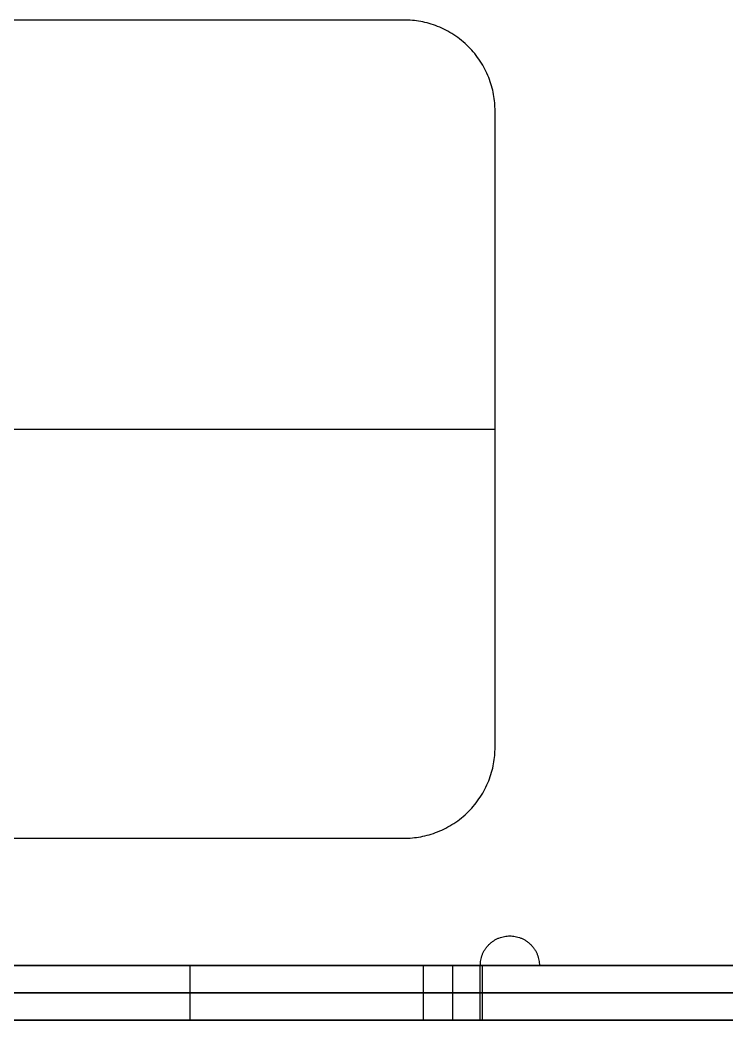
# Model space of a CAD drawing. Header units: millimetres. Extents: x -3003 to 2440, y -88 to 1748.
# Drawn here: x -2924.8 to -2847, y 630.9 to 740.9 of the extents above; entities that cross this region are included whole.
import ezdxf

# ---------------------------------------------------------------- set-up
doc = ezdxf.new("R2010")
doc.units = ezdxf.units.MM
doc.header["$MEASUREMENT"] = 0
doc.layers.add('ASSEMBLY', color=7, linetype='Continuous', true_color=0x000000)

msp = doc.modelspace()

# ---------------------------------------------------------------- linework, layer by layer
at = {"layer": 'ASSEMBLY'}
for p, q in [((-2982.55, 695.86), (-2872.55, 695.86)), ((-2982.55, 695.86, 6), (-2872.55, 695.86, 6)), ((-2552.55, 636.86, 321), (-3002.55, 636.86, 321)), ((-2552.55, 630.86, 321), (-3002.55, 630.86, 321))]:
    msp.add_line(p, q, dxfattribs=at)
for points in [[(-2882.55, 740.86), (-2927.55, 740.86), (-2972.55, 740.86)], [(-2882.55, 740.86, 6), (-2927.55, 740.86, 6), (-2972.55, 740.86, 6)], [(-2882.55, 740.86, 3), (-2927.55, 740.86, 3), (-2972.55, 740.86, 3)], [(-2882.55, 740.86), (-2882.55, 740.86, 3), (-2882.55, 740.86, 6)], [(-2875.48, 737.94), (-2875.48, 737.94, 3), (-2875.48, 737.94, 6)], [(-2872.55, 660.86), (-2872.55, 695.86), (-2872.55, 730.86)], [(-2872.55, 730.86), (-2872.55, 730.86, 3), (-2872.55, 730.86, 6)], [(-2872.55, 660.86, 6), (-2872.55, 695.86, 6), (-2872.55, 730.86, 6)], [(-2872.55, 660.86, 3), (-2872.55, 695.86, 3), (-2872.55, 730.86, 3)], [(-2872.55, 695.86), (-2872.55, 695.86, 3), (-2872.55, 695.86, 6)], [(-2872.55, 660.86), (-2872.55, 660.86, 3), (-2872.55, 660.86, 6)], [(-2875.48, 653.79), (-2875.48, 653.79, 3), (-2875.48, 653.79, 6)], [(-2972.55, 650.86), (-2927.55, 650.86), (-2882.55, 650.86)], [(-2972.55, 650.86, 6), (-2927.55, 650.86, 6), (-2882.55, 650.86, 6)], [(-2972.55, 650.86, 3), (-2927.55, 650.86, 3), (-2882.55, 650.86, 3)], [(-2882.55, 650.86), (-2882.55, 650.86, 3), (-2882.55, 650.86, 6)], [(-2870.93, 640.11, 6), (-2870.93, 640.11, 9), (-2870.93, 640.11, 12)], [(-2558.55, 636.86, 636), (-2777.55, 636.86, 636), (-2996.55, 636.86, 636)], [(-2931.76, 636.86, 12), (-2906.12, 636.86, 12), (-2880.48, 636.86, 12)], [(-2906.12, 636.86, 12), (-2906.12, 633.86, 12), (-2906.12, 630.86, 12)], [(-2880.48, 636.86, 12), (-2880.48, 633.86, 12), (-2880.48, 630.86, 12)], [(-2877.23, 636.86, 15.25), (-2877.23, 633.86, 15.25), (-2877.23, 630.86, 15.25)], [(-2874.18, 630.86, 6), (-2874.18, 633.86, 6), (-2874.18, 636.86, 6)], [(-2874.18, 636.86, 6), (-2874.18, 636.86, 9), (-2874.18, 636.86, 12)], [(-2874.18, 630.86, 12), (-2874.18, 633.86, 12), (-2874.18, 636.86, 12)], [(-2874.18, 630.86, 9), (-2874.18, 633.86, 9), (-2874.18, 636.86, 9)], [(-2873.98, 636.86, 12), (-2873.98, 633.86, 12), (-2873.98, 630.86, 12)], [(-2873.98, 636.86, 12), (-2873.98, 636.86, 9), (-2873.98, 636.86, 6)], [(-2873.98, 636.86, 6), (-2873.98, 633.86, 6), (-2873.98, 630.86, 6)], [(-2873.98, 636.86, 6), (-2841.84, 636.86, 6), (-2809.69, 636.86, 6)], [(-2873.98, 636.86, 9), (-2873.98, 633.86, 9), (-2873.98, 630.86, 9)], [(-2867.68, 636.86, 6), (-2867.68, 636.86, 9), (-2867.68, 636.86, 12)], [(-2867.68, 636.86, 6), (-2841.84, 636.86, 6), (-2815.99, 636.86, 6)], [(-2867.68, 636.86, 12), (-2841.84, 636.86, 12), (-2815.99, 636.86, 12)], [(-2867.68, 636.86, 9), (-2841.84, 636.86, 9), (-2815.99, 636.86, 9)], [(-2558.55, 633.86, 636), (-2777.55, 633.86, 636), (-2996.55, 633.86, 636)], [(-2931.76, 633.86, 12), (-2906.12, 633.86, 12), (-2880.48, 633.86, 12)], [(-2874.18, 633.86, 6), (-2874.18, 633.86, 9), (-2874.18, 633.86, 12)], [(-2873.98, 633.86, 12), (-2873.98, 633.86, 9), (-2873.98, 633.86, 6)], [(-2873.98, 633.86, 6), (-2841.84, 633.86, 6), (-2809.69, 633.86, 6)], [(-2558.55, 630.86, 636), (-2777.55, 630.86, 636), (-2996.55, 630.86, 636)], [(-2938.06, 630.86, 6), (-2906.12, 630.86, 6), (-2874.18, 630.86, 6)], [(-2938.06, 630.86, 12), (-2906.12, 630.86, 12), (-2874.18, 630.86, 12)], [(-2938.06, 630.86, 9), (-2906.12, 630.86, 9), (-2874.18, 630.86, 9)], [(-2931.76, 630.86, 12), (-2906.12, 630.86, 12), (-2880.48, 630.86, 12)], [(-2906.12, 630.86, 6), (-2906.12, 630.86, 9), (-2906.12, 630.86, 12)], [(-2874.18, 630.86, 6), (-2874.18, 630.86, 9), (-2874.18, 630.86, 12)], [(-2873.98, 630.86, 12), (-2873.98, 630.86, 9), (-2873.98, 630.86, 6)], [(-2873.98, 630.86, 6), (-2841.84, 630.86, 6), (-2809.69, 630.86, 6)]]:
    msp.add_open_spline(points, degree=2, dxfattribs=at)
for points in [[(-2872.55, 730.86), (-2872.55, 740.86), (-2882.55, 740.86)], [(-2872.55, 730.86, 6), (-2872.55, 740.86, 6), (-2882.55, 740.86, 6)], [(-2872.55, 730.86, 3), (-2872.55, 740.86, 3), (-2882.55, 740.86, 3)], [(-2882.55, 650.86), (-2872.55, 650.86), (-2872.55, 660.86)], [(-2882.55, 650.86, 6), (-2872.55, 650.86, 6), (-2872.55, 660.86, 6)], [(-2882.55, 650.86, 3), (-2872.55, 650.86, 3), (-2872.55, 660.86, 3)]]:
    msp.add_rational_spline(points, [1, 0.707106781187, 1], degree=2, dxfattribs=at)
for points, knots in [([(-2874.18, 636.86, 6), (-2874.18, 640.11, 6), (-2870.93, 640.11, 6), (-2867.68, 640.11, 6), (-2867.68, 636.86, 6)], [-91.03835, -91.03835, -91.03835, -85.933262, -85.933262, -80.828174, -80.828174, -80.828174]), ([(-2874.18, 636.86, 12), (-2874.18, 640.11, 12), (-2870.93, 640.11, 12), (-2867.68, 640.11, 12), (-2867.68, 636.86, 12)], [-91.03835, -91.03835, -91.03835, -85.933262, -85.933262, -80.828174, -80.828174, -80.828174]), ([(-2874.18, 636.86, 9), (-2874.18, 640.11, 9), (-2870.93, 640.11, 9), (-2867.68, 640.11, 9), (-2867.68, 636.86, 9)], [-91.03835, -91.03835, -91.03835, -85.933262, -85.933262, -80.828174, -80.828174, -80.828174]), ([(-2880.48, 636.86, 12), (-2880.48, 636.86, 15.25), (-2877.23, 636.86, 15.25), (-2873.98, 636.86, 15.25), (-2873.98, 636.86, 12)], [-178.033181, -178.033181, -178.033181, -172.928093, -172.928093, -167.823005, -167.823005, -167.823005]), ([(-2880.48, 633.86, 12), (-2880.48, 633.86, 15.25), (-2877.23, 633.86, 15.25), (-2873.98, 633.86, 15.25), (-2873.98, 633.86, 12)], [-178.033181, -178.033181, -178.033181, -172.928093, -172.928093, -167.823005, -167.823005, -167.823005]), ([(-2880.48, 630.86, 12), (-2880.48, 630.86, 15.25), (-2877.23, 630.86, 15.25), (-2873.98, 630.86, 15.25), (-2873.98, 630.86, 12)], [-178.033181, -178.033181, -178.033181, -172.928093, -172.928093, -167.823005, -167.823005, -167.823005])]:
    msp.add_rational_spline(points, [1, 0.707106781187, 1, 0.707106781187, 1], degree=2, knots=knots, dxfattribs=at)

doc.saveas('drawing.dxf')
